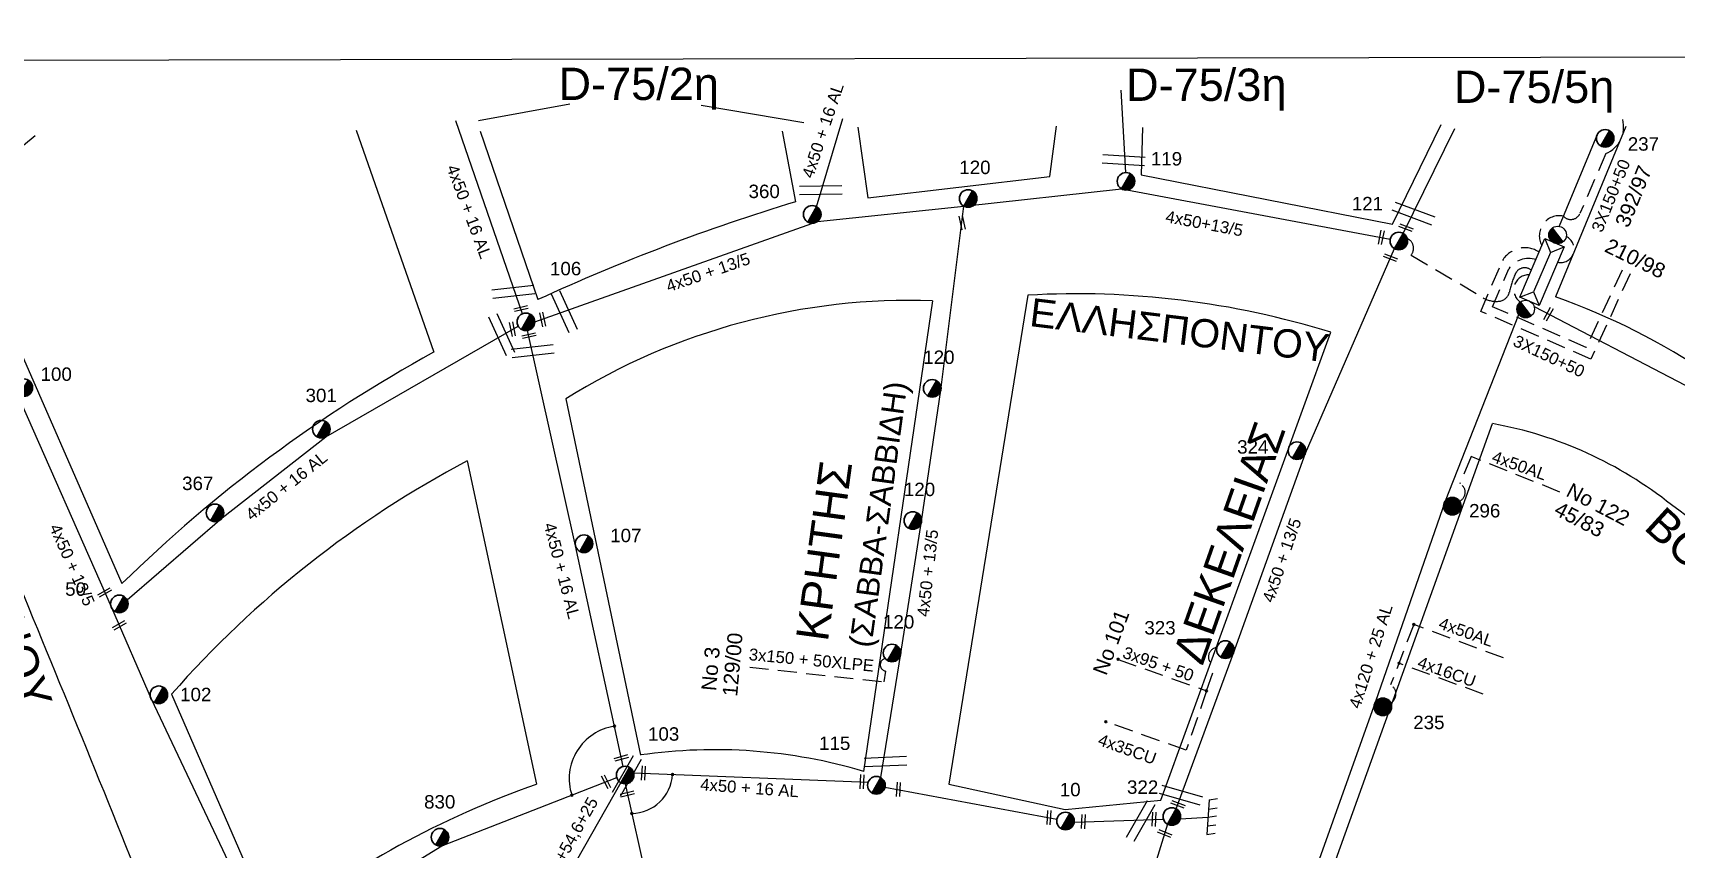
# Model space of a CAD drawing. Header units: millimetres. Extents: x 1421 to 7547, y 822 to 1863.
# Drawn here: x 5731 to 5951.4, y 1746.3 to 1855.8 of the extents above; entities that cross this region are included whole.
import ezdxf
from ezdxf.enums import TextEntityAlignment as Align

# ---------------------------------------------------------------- set-up
doc = ezdxf.new("R2010")
doc.units = ezdxf.units.MM
doc.linetypes.add('DASHED', pattern=[19.05, 12.7, -6.35])
doc.layers.get('0').update_dxf_attribs({"lineweight": 30})
for name, color, linetype, lineweight in [('3x150+50', 7, 'Continuous', 30), ('4x16CU', 7, 'Continuous', 30), ('4x35CU', 7, 'Continuous', 30), ('4x50+13_5', 7, 'Continuous', 30), ('TEXT_ΚΑΛΩΔΙΩΝ', 7, 'Continuous', 30), ('Άγνωστο εναέριο καλώδιο', 7, 'Continuous', 30), ('Άγνωστο Υπόγειο Καλώδιο', 7, 'DASHED', 30), ('Γυμνά εναέρια ΧΤ και ΦΟΠ (3Φ)   4x50+16AL', 7, 'Continuous', 30), ('Καλωδια ΧΤ  3X95+50', 7, 'Continuous', 30), ('Καλώδια ΧΤ   3x150+50CU', 7, 'DASHED', 30), ('Καλώδια ΧΤ   3x150AL+50CU', 7, 'DASHED', 30), ('Μηχανική τομή', 7, 'Continuous', 30), ('Στύλος Ξύλινος', 7, 'Continuous', 30), ('Στύλος Ξύλινος @ 1', 7, 'Continuous', 30), ('Στύλος ΦΜ', 7, 'Continuous', 30), ('Στύλος ΦΜ @ 1', 7, 'Continuous', 30), ('Συνδέσεις', 7, 'Continuous', 30), ('Συνεστραμμένα ΧΤ   3x70+54.6+25 AL', 7, 'SYN_LINE', 30), ('Συνεστραμμένα ΧΤ  4x120+25 AL', 7, 'SYN_LINE', 30), ('Τομή', 7, 'Continuous', 30), ('Υποσταθμός εναέριος 2 στύλων', 7, 'Continuous', 30), ('Υποσταθμός πόλεως', 7, 'Continuous', 30), ('Υπόβαθρο ΔΕΗ', 7, 'Continuous', 30), ('Υπόγεια Καλώδια Δικτύου ΧΤ  4x50AL', 7, 'DASHED', 30)]:
    doc.layers.add(name, color=color, linetype=linetype, lineweight=lineweight)
doc.styles.add('arial', font='arial.ttf')
doc.styles.get("Standard").update_dxf_attribs({"font": 'arial.ttf'})
doc.linetypes.add('SYN_LINE', pattern='A,0.5,-0.0001,["/\\/\\/\\/",Standard,S=0.1,R=0,X=0,Y=-0.05],-0.25', length=0.7501)

# ---------------------------------------------------------------- blocks, each defined once
blk = doc.blocks.new('ΥΠΑΡΧΩΝ ΤΣΙΜΕΝΤΕΝΙΟΣ ΣΤΥΛΟΣ')
at = {"layer": 'Στύλος ΦΜ'}
blk.add_hatch(color=7, dxfattribs=at).paths.add_polyline_path([(-1.29, -2.28, 0.574793), (2.62, 0, 0.268822), (1.3, 2.27)])
at = {"layer": 'Στύλος ΦΜ', "color": 7}
blk.add_line((-1.29, -2.28), (1.3, 2.27), dxfattribs=at)
blk.add_circle((0, 0), 2.62, dxfattribs=at)
at = {"layer": 'Στύλος ΦΜ', "flags": 4}
for tag, p in [('ΑΡΙΘΜΟΣ', (-4.68, 8.05)), ('ΤΥΠΟΣ', (-4.91, 3.03))]:
    blk.add_attdef(tag, p, '', height=4, dxfattribs=at)
blk = doc.blocks.new('ΥΠΑΡΧΩΝ ΞΥΛΙΝΟΣ ΣΤΥΛΟΣ')
at = {"layer": 'Στύλος Ξύλινος'}
h = blk.add_hatch(color=7, dxfattribs=at)
h.paths.add_polyline_path([(-2.62, 0, 0.270008), (-1.29, -2.28), (1.3, 2.27, 0.576266)])
h.paths.add_polyline_path([(-1.29, -2.28, 0.574793), (2.62, 0, 0.268822), (1.3, 2.27)])
at = {"layer": 'Στύλος Ξύλινος', "color": 7}
blk.add_line((-1.29, -2.28), (1.3, 2.27), dxfattribs=at)
blk.add_circle((0, 0), 2.62, dxfattribs=at)
at = {"layer": 'Στύλος Ξύλινος', "flags": 4}
for tag, p in [('ΑΡΙΘΜΟΣ', (-4.91, 8.6)), ('ΤΥΠΟΣ', (-4.85, 3.39))]:
    blk.add_attdef(tag, p, '', height=4, dxfattribs=at)
blk = doc.blocks.new('ΥΠΟΣΤΑΘΜΟΣ ΕΝΑΕΡΙΟΣ ΕΠΙ 2 ΣΤΥΛΩΝ')
at = {"layer": 'Υποσταθμός εναέριος 2 στύλων', "linetype": 'Continuous', "lineweight": -3}
for points in [[(-11.97, -2.11, 0.574793), (-8.45, -0.07, 0.268822), (-9.64, 1.98)], [(9.68, -2.15, 0.574793), (13.19, -0.1, 0.268822), (12.01, 1.95)]]:
    blk.add_hatch(color=256, dxfattribs=at).paths.add_polyline_path(points)
for p, q in [((-11.97, -2.11), (-9.64, 1.98)), ((9.68, -2.15), (12.01, 1.95))]:
    blk.add_line(p, q, dxfattribs=at)
for centre in [(-10.81, -0.07), (10.84, -0.1)]:
    blk.add_circle(centre, 2.36, dxfattribs=at)
at = {"layer": 'Υποσταθμός πόλεως', "linetype": 'Continuous', "lineweight": -3, "ltscale": 40}
blk.add_lwpolyline([(-8.57, 2.82), (8.57, 2.82), (8.57, -2.82), (-8.57, -2.82)], close=True, dxfattribs=at)
for points in [[(-5.75, 0), (-8.57, 2.82)], [(-8.57, -2.82), (-5.75, 0)], [(-5.75, 0), (5.75, 0)], [(5.75, 0), (8.57, 2.82)], [(8.57, -2.82), (5.75, 0)]]:
    blk.add_lwpolyline(points, dxfattribs=at)
at = {"layer": 'Υποσταθμός εναέριος 2 στύλων', "ltscale": 40, "flags": 1}
for tag, p in [('ΜΕΤΑΣΧΗΜΑΤΙΣΜΟΣ', (14.09, 2.51)), ('ΙΣΧΥΣ', (14.07, -0.28)), ('ΑΡΙΘΜΟΣ', (14.19, -3))]:
    blk.add_attdef(tag, p, '', height=1.8, dxfattribs=at)
blk = doc.blocks.new('ΜΗΧΑΝΙΚΗ ΤΟΜΗ')
at = {"layer": 'Μηχανική τομή', "lineweight": -3, "ltscale": 40}
for p, q in [((-3.78, 1.15), (3.8, 1.15)), ((3.8, -0.4), (-3.78, -0.4))]:
    blk.add_line(p, q, dxfattribs=at)
blk = doc.blocks.new('ΤΟΜΗ')
at = {"layer": 'Τομή', "lineweight": -3, "ltscale": 40}
for p, q in [((-11.37, 1.1), (11.37, 1.1)), ((11.37, -3.57), (-11.37, -3.57))]:
    blk.add_line(p, q, dxfattribs=at)
blk = doc.blocks.new('_ΣΥΝΔΕΣΗ')
at = {"layer": 'Συνδέσεις', "linetype": 'SYN_LINE', "ltscale": 40}
blk.add_hatch(color=256, dxfattribs=at).paths.add_polyline_path([(0.5, -0.01, 1), (-0.5, -0.01, 1)])
at = {"layer": 'Συνδέσεις'}
blk.add_circle((0, -0.01), 0.5, dxfattribs=at)
blk = doc.blocks.new('A$C4BA07827')
at = {"lineweight": -3}
for p, q in [((0, 4.84), (2.52, 2.11)), ((4.43, 3.45), (0.61, 0.78)), ((3.41, 2.74), (4.26, 1.96)), ((4.43, 3.45), (5.28, 2.68)), ((0.61, 0.78), (1.46, 0)), ((1.55, 1.43), (2.39, 0.66)), ((2.52, 2.11), (3.36, 1.34))]:
    blk.add_line(p, q, dxfattribs=at)

msp = doc.modelspace()

# ---------------------------------------------------------------- linework, layer by layer
at = {"linetype": 'Continuous', "lineweight": -3, "ltscale": 0.2}
msp.add_lwpolyline([(5474.15, 1851.64), (7546.99, 1855.83), (7546.99, 826.44), (5474.15, 822.25)], close=True, dxfattribs=at)
at = {"color": 2, "lineweight": -3, "ltscale": 0.2}
for points in [[(5796.68, 1818.16), (5787.73, 1844.05)], [(5836.13, 1832.5), (5839.66, 1844.35)]]:
    msp.add_lwpolyline(points, dxfattribs=at)
at = {"color": 27, "lineweight": -3, "ltscale": 0.2}
for points in [[(5810.44, 1755.1), (5816.46, 1728.25), (5822.42, 1700.01), (5826.75, 1681.89)], [(5811.6, 1756.55), (5843.04, 1755.3)], [(5845.3, 1754.65), (5868.36, 1750.34)], [(5870.68, 1749.94), (5882.67, 1750.34)]]:
    msp.add_lwpolyline(points, dxfattribs=at)
at = {"layer": '3x150+50', "color": 1, "linetype": 'DASHED', "lineweight": -3, "ltscale": 0.2}
msp.add_lwpolyline([(5827.16, 1770.73), (5845.19, 1768.79), (5845.43, 1770.21, -0.838012), (5845.32, 1771.9, -7.0116)], format="xyb", dxfattribs=at)
at = {"layer": '4x16CU', "color": 27, "linetype": 'DASHED', "lineweight": -3, "ltscale": 0.2}
msp.add_lwpolyline([(5925.57, 1767.13), (5914.25, 1771.27)], dxfattribs=at)
at = {"layer": '4x35CU', "color": 10, "linetype": 'DASHED', "lineweight": -3, "ltscale": 0.2}
msp.add_lwpolyline([(5888.43, 1767.58), (5885.72, 1759.59), (5874.93, 1763.43)], dxfattribs=at)
at = {"layer": '4x50+13_5', "color": 10, "lineweight": -3, "ltscale": 0.2}
for points in [[(5798.31, 1817.08), (5836.24, 1830.53), (5855.88, 1832.59), (5877.05, 1834.9), (5913.09, 1828.14)], [(5844.73, 1755.92), (5847.41, 1772.57), (5850.21, 1790.34), (5852.78, 1807.89), (5855.88, 1832.59)], [(5884.38, 1751.73), (5892.04, 1772.63), (5901.7, 1799.47), (5913.66, 1826.89)]]:
    msp.add_lwpolyline(points, dxfattribs=at)
at = {"layer": '4x50+13_5', "color": 30, "lineweight": -3, "ltscale": 0.2}
msp.add_lwpolyline([(5716.02, 1831.92), (5728.68, 1807.81), (5741.52, 1778.74), (5746.85, 1766.49), (5762.36, 1733.72)], dxfattribs=at)
at = {"layer": 'Άγνωστο εναέριο καλώδιο', "color": 85, "lineweight": -3, "ltscale": 0.2}
msp.add_lwpolyline([(5877.6, 1837.1), (5876.99, 1848.16)], dxfattribs=at)
at = {"layer": 'Άγνωστο εναέριο καλώδιο', "color": 5, "lineweight": -3, "ltscale": 0.2}
msp.add_lwpolyline([(5914.83, 1828.94), (5921.75, 1843.01)], dxfattribs=at)
at = {"layer": 'Άγνωστο εναέριο καλώδιο', "color": 30, "lineweight": -3, "ltscale": 0.2}
for points in [[(5940.9, 1842.27), (5935.76, 1829.88)], [(5883.21, 1749.68), (5871.58, 1712.05), (5860.47, 1678.07), (5848.45, 1641.81), (5839.14, 1616.01)]]:
    msp.add_lwpolyline(points, dxfattribs=at)
at = {"layer": 'Άγνωστο Υπόγειο Καλώδιο', "color": 10, "lineweight": -3, "ltscale": 0.2}
msp.add_lwpolyline([(5915.37, 1828.25, -0.492117), (5915.89, 1826.03), (5925.57, 1820.29, 0.168165), (5927.75, 1819.84, 0.31454), (5929.06, 1821.04, -0.045464), (5929.84, 1823.47, -0.502074), (5932.01, 1823.99, -1.815078)], format="xyb", dxfattribs=at)
at = {"layer": 'Γυμνά εναέρια ΧΤ και ΦΟΠ (3Φ)   4x50+16AL', "lineweight": -3, "ltscale": 0.2}
for points in [[(5803.01, 1846.25), (5790.76, 1844.04)], [(5820.63, 1846.13), (5834.42, 1843.82)]]:
    msp.add_lwpolyline(points, dxfattribs=at)
at = {"layer": 'Γυμνά εναέρια ΧΤ και ΦΟΠ (3Φ)   4x50+16AL', "color": 133, "lineweight": -3, "ltscale": 0.2}
msp.add_lwpolyline([(5932.39, 1819.11), (5952.65, 1808.59), (5952.65, 1808.59), (5980.01, 1783.76), (5998.64, 1759.45), (6004.7, 1746.6)], dxfattribs=at)
at = {"layer": 'Γυμνά εναέρια ΧΤ και ΦΟΠ (3Φ)   4x50+16AL', "color": 30, "lineweight": -3, "ltscale": 0.2}
msp.add_lwpolyline([(5743.64, 1779.77), (5756.4, 1790.78), (5770.27, 1801.65), (5796.11, 1816.49)], dxfattribs=at)
at = {"layer": 'Γυμνά εναέρια ΧΤ και ΦΟΠ (3Φ)   4x50+16AL', "color": 6, "lineweight": -3, "ltscale": 0.2}
for points in [[(5810.17, 1757.42), (5803.79, 1787.02), (5797.36, 1815.92)], [(5763.68, 1733.13), (5785.86, 1746.78), (5809.33, 1755.92)]]:
    msp.add_lwpolyline(points, dxfattribs=at)
at = {"layer": 'Καλωδια ΧΤ  3X95+50', "color": 10, "linetype": 'DASHED', "lineweight": -3, "ltscale": 0.2}
msp.add_lwpolyline([(5876.57, 1771.79), (5888.43, 1767.58), (5889.64, 1770.87, -0.812624), (5889.81, 1773.38)], format="xyb", dxfattribs=at)
at = {"layer": 'Καλώδια ΧΤ   3x150+50CU', "color": 30, "lineweight": -3, "ltscale": 0.2}
msp.add_arc((5935.92, 1826.84), 1.83, 257.6315, 65.0721, dxfattribs=at)
at = {"layer": 'Καλώδια ΧΤ   3x150+50CU', "color": 27, "lineweight": -3, "ltscale": 0.2}
msp.add_arc((5931.66, 1821.38), 2, 87.41, 236.138, dxfattribs=at)
at = {"layer": 'Καλώδια ΧΤ   3x150AL+50CU', "color": 173, "lineweight": -3, "ltscale": 0.2}
msp.add_lwpolyline([(5944.27, 1844.19, -0.374223), (5942.02, 1839.65), (5938.54, 1831.61, -0.545073), (5936.32, 1831.24, 0.646298), (5933.43, 1827.3, 0.35747), (5933.43, 1827.3, -1.435163)], format="xyb", dxfattribs=at)
at = {"layer": 'Καλώδια ΧΤ   3x150AL+50CU', "color": 6, "lineweight": -3, "ltscale": 0.2}
msp.add_lwpolyline([(5945.28, 1823.52), (5939.99, 1812.07), (5925.24, 1818.47), (5928.15, 1825.29, -0.430255), (5933.06, 1826.43)], format="xyb", dxfattribs=at)
at = {"layer": 'Καλώδια ΧΤ   3x150AL+50CU', "color": 2, "lineweight": -3, "ltscale": 0.2}
msp.add_lwpolyline([(5944.19, 1824.02), (5939.39, 1813.64), (5926.81, 1819.09), (5928.98, 1824.18, -0.329514), (5932.63, 1825.42)], format="xyb", dxfattribs=at)
at = {"layer": 'Συνεστραμμένα ΧΤ   3x70+54.6+25 AL', "color": 7, "lineweight": -3, "ltscale": 15}
msp.add_lwpolyline([(5809.87, 1755.25), (5802.94, 1743.08)], dxfattribs=at)
at = {"layer": 'Συνεστραμμένα ΧΤ  4x120+25 AL', "color": 27, "lineweight": -3, "ltscale": 20}
msp.add_lwpolyline([(5901.77, 1739.85), (5911.17, 1766.16), (5920.48, 1793.07), (5930.32, 1818.07)], dxfattribs=at)
at = {"layer": 'Υπόβαθρο ΔΕΗ', "lineweight": -3, "ltscale": 0.2}
for points in [[(5841.64, 1843.17), (5842.99, 1833.7), (5867.43, 1836.56), (5868.31, 1843.33)], [(5879.83, 1843.14), (5879.68, 1836.8), (5913.38, 1830.15), (5919.9, 1843.54)], [(5944.67, 1843.26), (5935.24, 1820.41)], [(5731.29, 1842.02), (5720.53, 1833.1), (5742.94, 1781.96)], [(5774.34, 1842.79), (5784.76, 1812.99)], [(5791, 1842.63), (5798.74, 1820.05)], [(5831.52, 1842.63), (5833.32, 1833.18)], [(5842.46, 1756.76), (5851.7, 1819.89)], [(5864.47, 1820.64), (5853.85, 1755.05)], [(5853.85, 1755.05), (5869.49, 1751.65), (5882.29, 1752.92), (5905.13, 1815.67)], [(5802.47, 1806.74), (5812.51, 1758.96)], [(5911.16, 1734.24), (5905.17, 1743.14), (5926.81, 1803.42)], [(5789.27, 1798.4), (5798.53, 1755.03)], [(5749.58, 1767.11), (5763.21, 1735.76)]]:
    msp.add_lwpolyline(points, dxfattribs=at)
for centre, radius, start, end in [((5912.46, 1572.77), 272.17, 106.9043, 114.6969), ((1822.43, 166.52), 4227.5, 21.6529, 23.01313), ((5848.68, 1732.47), 87.48, 88.0262, 121.8872), ((5870.97, 1705.18), 115.65, 72.8206, 93.2244), ((5903.94, 1732.34), 93.47, 41.8404, 70.4345), ((5876.41, 1645.79), 190.67, 118.7313, 134.4271), ((5917.32, 1750.65), 53.61, 51.324, 79.8096), ((5854.76, 1674.55), 140.11, 117.8706, 138.6512), ((5863.03, 1671.03), 149.88, 36.457, 54.1452), ((5822.46, 1689.45), 70.22, 73.4505, 98.1487), ((5840.4, 1636.27), 125.92, 109.422, 127.8089)]:
    msp.add_arc(centre, radius, start, end, dxfattribs=at)
at = {"layer": 'Υπόβαθρο ΔΕΗ', "lineweight": -3}
for centre, radius, start, end in [((5810.06, 1755.78), 7.12, 98.5406, 198.0839), ((5811.25, 1756.68), 5.56, 270.8183, 356.4494)]:
    msp.add_arc(centre, radius, start, end, dxfattribs=at)
at = {"layer": 'Υπόγεια Καλώδια Δικτύου ΧΤ  4x50AL', "color": 27, "lineweight": -3, "ltscale": 0.2}
for points in [[(5935.85, 1794.24), (5923.93, 1799), (5922.42, 1795.33, -0.654612), (5922.37, 1793.02, 3.537611)], [(5928.28, 1771.98), (5916.24, 1776.46), (5913.14, 1768.36, -0.584589), (5913.15, 1765.94, 0.685077)]]:
    msp.add_lwpolyline(points, format="xyb", dxfattribs=at)

# ---------------------------------------------------------------- block references
at = {"layer": 'Μηχανική τομή', "lineweight": -3}
for p, xscale, yscale, zscale, rotation in [((5855.57, 1830.36), 0.249999999999919, 0.249999999999919, 0.249999999999919, 281.9984757896556), ((5915.16, 1829.61), 0.249999999999919, 0.249999999999919, 0.249999999999919, 338.7604199681264), ((5911.97, 1828.37), 0.249999999999919, 0.249999999999919, 0.249999999999919, 78.79742276778168), ((5913.09, 1825.58), 0.249999999999919, 0.249999999999919, 0.249999999999919, 338.7604199681264), ((5796.48, 1818.76), 0.249999999999919, 0.249999999999919, 0.249999999999919, 12.97624505328835), ((5934.39, 1818.05), 0.249999999999919, 0.249999999999919, 0.249999999999919, 60.54443750661171), ((5795.23, 1816.07), 0.249999999999919, 0.249999999999919, 0.249999999999919, 281.9984757896556), ((5799.28, 1817.36), 0.249999999999919, 0.249999999999919, 0.249999999999919, 281.9984757896556), ((5797.57, 1815.12), 0.249999999999919, 0.249999999999919, 0.249999999999919, 12.97624505328835), ((5740.67, 1780.67), 0.249999999999919, 0.249999999999919, 0.249999999999919, 29.67638679999716), ((5742.62, 1776.28), 0.249999999999919, 0.249999999999919, 0.249999999999919, 29.67638679999716), ((5809.96, 1758.48), 0.249999999999919, 0.249999999999919, 0.249999999999919, 15.25993631166168), ((5812.99, 1756.53), 0.249999999999919, 0.249999999999919, 0.249999999999919, 86.82278835679766), ((5807.98, 1755.39), 0.249999999999919, 0.249999999999919, 0.249999999999919, 117.0447231378158), ((5842.31, 1755.36), 0.249999999999919, 0.249999999999919, 0.249999999999919, 86.82278835679766), ((5847.2, 1754.33), 0.249999999999919, 0.249999999999919, 0.249999999999919, 86.82278835679766), ((5810.77, 1753.64), 0.249999999999919, 0.249999999999919, 0.249999999999919, 13.40879663317457), ((5884.57, 1752.26), 0.249999999999919, 0.249999999999919, 0.249999999999919, 338.6634168566611), ((5867.39, 1750.56), 0.249999999999919, 0.249999999999919, 0.249999999999919, 86.82278835679766), ((5872.01, 1750.02), 0.249999999999919, 0.249999999999919, 0.249999999999919, 86.82278835679766), ((5881.48, 1750.34), 0.249999999999919, 0.249999999999919, 0.249999999999919, 86.82278835679766), ((5882.8, 1748.35), 0.2499999999999189, 0.2499999999999189, 0.2499999999999189, 338.6634168566611)]:
    msp.add_blockref('ΜΗΧΑΝΙΚΗ ΤΟΜΗ', p, dxfattribs=dict(at, xscale=xscale, yscale=yscale, zscale=zscale, rotation=rotation))
at = {"layer": 'Στύλος Ξύλινος @ 1', "lineweight": -3, "ltscale": 40}
ref = msp.add_blockref('ΥΠΑΡΧΩΝ ΞΥΛΙΝΟΣ ΣΤΥΛΟΣ', (5921.41, 1792.34), dxfattribs=dict(at, xscale=0.4499999999998181, yscale=0.4499999999998181, zscale=0.4499999999998181))
ref.add_attrib('ΤΥΠΟΣ', '296', (5923.66, 1790.83), dxfattribs={"layer": 'Στύλος Ξύλινος', "height": 1.8, "flags": 4})
ref = msp.add_blockref('ΥΠΑΡΧΩΝ ΞΥΛΙΝΟΣ ΣΤΥΛΟΣ', (5912.09, 1765.42), dxfattribs=dict(at, xscale=0.4499999999998181, yscale=0.4499999999998181, zscale=0.4499999999998181))
ref.add_attrib('ΤΥΠΟΣ', '235', (5916.17, 1762.43), dxfattribs={"layer": 'Στύλος Ξύλινος', "height": 1.8, "flags": 4})
at = {"layer": 'Στύλος ΦΜ @ 1', "lineweight": -3, "ltscale": 40}
ref = msp.add_blockref('ΥΠΑΡΧΩΝ ΤΣΙΜΕΝΤΕΝΙΟΣ ΣΤΥΛΟΣ', (5941.92, 1841.69), dxfattribs=dict(at, xscale=0.4499999999998181, yscale=0.4499999999998181, zscale=0.4499999999998181))
ref.add_attrib('ΤΥΠΟΣ', '237', (5944.95, 1840.03), dxfattribs={"layer": 'Στύλος ΦΜ', "height": 1.8, "flags": 4})
ref = msp.add_blockref('ΥΠΑΡΧΩΝ ΤΣΙΜΕΝΤΕΝΙΟΣ ΣΤΥΛΟΣ', (5856.46, 1833.61), dxfattribs=dict(at, xscale=0.4499999999998181, yscale=0.4499999999998181, zscale=0.4499999999998181))
ref.add_attrib('ΤΥΠΟΣ', '120', (5855.27, 1836.89), dxfattribs={"layer": 'Στύλος ΦΜ', "height": 1.8, "flags": 4})
ref = msp.add_blockref('ΥΠΑΡΧΩΝ ΤΣΙΜΕΝΤΕΝΙΟΣ ΣΤΥΛΟΣ', (5877.63, 1835.92), dxfattribs=dict(at, xscale=0.4499999999998181, yscale=0.4499999999998181, zscale=0.4499999999998181))
ref.add_attrib('ΤΥΠΟΣ', '119', (5880.97, 1838.04), dxfattribs={"layer": 'Στύλος ΦΜ', "height": 1.8, "flags": 4})
ref = msp.add_blockref('ΥΠΑΡΧΩΝ ΤΣΙΜΕΝΤΕΝΙΟΣ ΣΤΥΛΟΣ', (5835.54, 1831.48), dxfattribs=dict(at, xscale=0.4499999999998181, yscale=0.4499999999998181, zscale=0.4499999999998181))
ref.add_attrib('ΤΥΠΟΣ', '360', (5827, 1833.67), dxfattribs={"layer": 'Στύλος ΦΜ', "height": 1.8, "flags": 4})
ref = msp.add_blockref('ΥΠΑΡΧΩΝ ΤΣΙΜΕΝΤΕΝΙΟΣ ΣΤΥΛΟΣ', (5914.24, 1827.91), dxfattribs=dict(at, xscale=0.4499999999998181, yscale=0.4499999999998181, zscale=0.4499999999998181))
ref.add_attrib('ΤΥΠΟΣ', '121', (5907.93, 1832.03), dxfattribs={"layer": 'Στύλος ΦΜ', "height": 1.8, "flags": 4})
ref = msp.add_blockref('ΥΠΑΡΧΩΝ ΤΣΙΜΕΝΤΕΝΙΟΣ ΣΤΥΛΟΣ', (5797.13, 1817.07), dxfattribs=dict(at, xscale=0.4499999999998181, yscale=0.4499999999998181, zscale=0.4499999999998181))
ref.add_attrib('ΤΥΠΟΣ', '106', (5800.36, 1823.31), dxfattribs={"layer": 'Στύλος ΦΜ', "height": 1.8, "flags": 4})
ref = msp.add_blockref('ΥΠΑΡΧΩΝ ΤΣΙΜΕΝΤΕΝΙΟΣ ΣΤΥΛΟΣ', (5851.64, 1808.15), dxfattribs=dict(at, xscale=0.4499999999998181, yscale=0.4499999999998181, zscale=0.4499999999998181))
ref.add_attrib('ΤΥΠΟΣ', '120', (5850.44, 1811.42), dxfattribs={"layer": 'Στύλος ΦΜ', "height": 1.8, "flags": 4})
ref = msp.add_blockref('ΥΠΑΡΧΩΝ ΤΣΙΜΕΝΤΕΝΙΟΣ ΣΤΥΛΟΣ', (5729.78, 1808.24), dxfattribs=dict(at, xscale=0.4499999999998181, yscale=0.4499999999998181, zscale=0.4499999999998181))
ref.add_attrib('ΤΥΠΟΣ', '100', (5732.02, 1809.15), dxfattribs={"layer": 'Στύλος ΦΜ', "height": 1.8, "flags": 4})
ref = msp.add_blockref('ΥΠΑΡΧΩΝ ΤΣΙΜΕΝΤΕΝΙΟΣ ΣΤΥΛΟΣ', (5769.68, 1802.67), dxfattribs=dict(at, xscale=0.4499999999998181, yscale=0.4499999999998181, zscale=0.4499999999998181))
ref.add_attrib('ΤΥΠΟΣ', '301', (5767.57, 1806.3), dxfattribs={"layer": 'Στύλος ΦΜ', "height": 1.8, "flags": 4})
ref = msp.add_blockref('ΥΠΑΡΧΩΝ ΤΣΙΜΕΝΤΕΝΙΟΣ ΣΤΥΛΟΣ', (5900.57, 1799.79), dxfattribs=dict(at, xscale=0.4499999999998181, yscale=0.4499999999998181, zscale=0.4499999999998181))
ref.add_attrib('ΤΥΠΟΣ', '324', (5892.55, 1799.39), dxfattribs={"layer": 'Στύλος ΦΜ', "height": 1.8, "flags": 4})
ref = msp.add_blockref('ΥΠΑΡΧΩΝ ΤΣΙΜΕΝΤΕΝΙΟΣ ΣΤΥΛΟΣ', (5755.42, 1791.44), dxfattribs=dict(at, xscale=0.4499999999998181, yscale=0.4499999999998181, zscale=0.4499999999998181))
ref.add_attrib('ΤΥΠΟΣ', '367', (5751.01, 1794.5), dxfattribs={"layer": 'Στύλος ΦΜ', "height": 1.8, "flags": 4})
ref = msp.add_blockref('ΥΠΑΡΧΩΝ ΤΣΙΜΕΝΤΕΝΙΟΣ ΣΤΥΛΟΣ', (5849.04, 1790.42), dxfattribs=dict(at, xscale=0.4499999999998181, yscale=0.4499999999998181, zscale=0.4499999999998181))
ref.add_attrib('ΤΥΠΟΣ', '120', (5847.84, 1793.69), dxfattribs={"layer": 'Στύλος ΦΜ', "height": 1.8, "flags": 4})
ref = msp.add_blockref('ΥΠΑΡΧΩΝ ΤΣΙΜΕΝΤΕΝΙΟΣ ΣΤΥΛΟΣ', (5804.93, 1787.3), dxfattribs=dict(at, xscale=0.4499999999998181, yscale=0.4499999999998181, zscale=0.4499999999998181))
ref.add_attrib('ΤΥΠΟΣ', '107', (5808.44, 1787.51), dxfattribs={"layer": 'Στύλος ΦΜ', "height": 1.8, "flags": 4})
ref = msp.add_blockref('ΥΠΑΡΧΩΝ ΤΣΙΜΕΝΤΕΝΙΟΣ ΣΤΥΛΟΣ', (5742.59, 1779.23), dxfattribs=dict(at, xscale=0.4499999999998181, yscale=0.4499999999998181, zscale=0.4499999999998181))
ref.add_attrib('ΤΥΠΟΣ', '50', (5735.32, 1780.32), dxfattribs={"layer": 'Στύλος ΦΜ', "height": 1.8, "flags": 4})
ref = msp.add_blockref('ΥΠΑΡΧΩΝ ΤΣΙΜΕΝΤΕΝΙΟΣ ΣΤΥΛΟΣ', (5846.24, 1772.65), dxfattribs=dict(at, xscale=0.4499999999998181, yscale=0.4499999999998181, zscale=0.4499999999998181))
ref.add_attrib('ΤΥΠΟΣ', '120', (5845.04, 1775.92), dxfattribs={"layer": 'Στύλος ΦΜ', "height": 1.8, "flags": 4})
ref = msp.add_blockref('ΥΠΑΡΧΩΝ ΤΣΙΜΕΝΤΕΝΙΟΣ ΣΤΥΛΟΣ', (5890.96, 1773.1), dxfattribs=dict(at, xscale=0.4499999999998181, yscale=0.4499999999998181, zscale=0.4499999999998181))
ref.add_attrib('ΤΥΠΟΣ', '323', (5880.1, 1775.13), dxfattribs={"layer": 'Στύλος ΦΜ', "height": 1.8, "flags": 4})
ref = msp.add_blockref('ΥΠΑΡΧΩΝ ΤΣΙΜΕΝΤΕΝΙΟΣ ΣΤΥΛΟΣ', (5747.89, 1767.04), dxfattribs=dict(at, xscale=0.4499999999998181, yscale=0.4499999999998181, zscale=0.4499999999998181))
ref.add_attrib('ΤΥΠΟΣ', '102', (5750.74, 1766.18), dxfattribs={"layer": 'Στύλος ΦΜ', "height": 1.8, "flags": 4})
ref = msp.add_blockref('ΥΠΑΡΧΩΝ ΤΣΙΜΕΝΤΕΝΙΟΣ ΣΤΥΛΟΣ', (5810.45, 1756.27), dxfattribs=dict(at, xscale=0.4499999999998181, yscale=0.4499999999998181, zscale=0.4499999999998181))
ref.add_attrib('ΤΥΠΟΣ', '103', (5813.51, 1760.88), dxfattribs={"layer": 'Στύλος ΦΜ', "height": 1.8, "flags": 4})
ref = msp.add_blockref('ΥΠΑΡΧΩΝ ΤΣΙΜΕΝΤΕΝΙΟΣ ΣΤΥΛΟΣ', (5844.15, 1754.9), dxfattribs=dict(at, xscale=0.4499999999998181, yscale=0.4499999999998181, zscale=0.4499999999998181))
ref.add_attrib('ΤΥΠΟΣ', '115', (5836.46, 1759.64), dxfattribs={"layer": 'Στύλος ΦΜ', "height": 1.8, "flags": 4})
ref = msp.add_blockref('ΥΠΑΡΧΩΝ ΤΣΙΜΕΝΤΕΝΙΟΣ ΣΤΥΛΟΣ', (5869.52, 1750.11), dxfattribs=dict(at, xscale=0.4499999999998181, yscale=0.4499999999998181, zscale=0.4499999999998181))
ref.add_attrib('ΤΥΠΟΣ', '10', (5868.75, 1753.42), dxfattribs={"layer": 'Στύλος ΦΜ', "height": 1.8, "flags": 4})
ref = msp.add_blockref('ΥΠΑΡΧΩΝ ΤΣΙΜΕΝΤΕΝΙΟΣ ΣΤΥΛΟΣ', (5883.79, 1750.71), dxfattribs=dict(at, xscale=0.4499999999998181, yscale=0.4499999999998181, zscale=0.4499999999998181))
ref.add_attrib('ΤΥΠΟΣ', '322', (5877.77, 1753.75), dxfattribs={"layer": 'Στύλος ΦΜ', "height": 1.8, "flags": 4})
ref = msp.add_blockref('ΥΠΑΡΧΩΝ ΤΣΙΜΕΝΤΕΝΙΟΣ ΣΤΥΛΟΣ', (5785.61, 1747.93), dxfattribs=dict(at, xscale=0.4499999999998181, yscale=0.4499999999998181, zscale=0.4499999999998181))
ref.add_attrib('ΤΥΠΟΣ', '830', (5783.47, 1751.78), dxfattribs={"layer": 'Στύλος ΦΜ', "height": 1.8, "flags": 4})
at = {"layer": 'Συνδέσεις', "lineweight": -3, "xscale": 0.25, "yscale": 0.25, "zscale": 0.25}
for p in [(5916.24, 1776.46), (5876.58, 1771.8), (5914.26, 1771.28), (5888.43, 1767.58), (5809.01, 1762.82), (5874.93, 1763.43), (5816.8, 1756.34), (5803.29, 1753.57), (5811.34, 1751.13)]:
    msp.add_blockref('_ΣΥΝΔΕΣΗ', p, dxfattribs=at)
at = {"layer": 'Τομή', "lineweight": -3}
for p, xscale, yscale, zscale, rotation in [((5877.29, 1838.45), 0.2499999999998873, 0.2499999999998873, 0.2499999999998873, 176.0729755548096), ((5836.69, 1834.41), 0.2499999999998872, 0.2499999999998872, 0.2499999999998872, 180.9454995497981), ((5916.08, 1831.3), 0.2499999999998873, 0.2499999999998873, 0.2499999999998873, 159.4499336258573), ((5795.49, 1820.8), 0.2499999999998873, 0.2499999999998873, 0.2499999999998873, 186.384456975754), ((5802.56, 1818.56), 0.2499999999998873, 0.2499999999998873, 0.2499999999998873, 294.7516001582177), ((5794.15, 1815.47), 0.2499999999998873, 0.2499999999998873, 0.2499999999998873, 294.7516001582177), ((5798.08, 1812.84), 0.2499999999998873, 0.2499999999998873, 0.2499999999998873, 186.384456975754), ((5810.39, 1756.31), 0.2499999999998873, 0.2499999999998873, 0.2499999999998873, 60.31583537996794), ((5845.37, 1758.38), 0.2499999999998873, 0.2499999999998873, 0.2499999999998873, 2.571633040305094), ((5884.94, 1753.28), 0.2499999999998872, 0.2499999999998872, 0.2499999999998872, 163.8877399253824), ((5879.33, 1750.26), 0.2499999999998873, 0.2499999999998873, 0.2499999999998873, 60.31583537996794)]:
    msp.add_blockref('ΤΟΜΗ', p, dxfattribs=dict(at, xscale=xscale, yscale=yscale, zscale=zscale, rotation=rotation))
at = {"layer": 'Υποσταθμός εναέριος 2 στύλων', "lineweight": -3, "xscale": 0.4999999999999998, "yscale": 0.4999999999999998, "zscale": 0.4999999999999998, "rotation": 246.8076010501797}
msp.add_blockref('ΥΠΟΣΤΑΘΜΟΣ ΕΝΑΕΡΙΟΣ ΕΠΙ 2 ΣΤΥΛΩΝ', (5933.44, 1823.74), dxfattribs=at)
at = {"layer": 'Υπόβαθρο ΔΕΗ', "lineweight": -3, "ltscale": 0.2, "rotation": 50.98848291531694}
msp.add_blockref('A$C4BA07827', (5888.69, 1747.34), dxfattribs=at)

# ---------------------------------------------------------------- texts
at = {"lineweight": -3, "ltscale": 40, "char_height": 4, "width": 51.2353, "attachment_point": 1, "style": 'arial'}
for s, insert in [('{\\H1.083x;D-75/2η}', (5801.5, 1851.16)), ('{\\H1.083x;D-75/3η}', (5877.64, 1851.04)), ('{\\H1.083x;D-75/5η}', (5921.62, 1850.77))]:
    msp.add_mtext(s, dxfattribs=dict(at, insert=insert))
at = {"lineweight": -3, "ltscale": 40, "width": 35.3422, "attachment_point": 1, "style": 'arial'}
for s, insert, char_height, rotation in [('{\\H1.083x;ΕΛΛΗΣΠΟΝΤΟΥ}', (5865.03, 1820.28), 3.5, 353.0191), ('{\\H1.083x;ΚΡΗΤΗΣ\\P\\H0.69252x;(ΣΑΒΒΑ-ΣΑΒΒΙΔΗ)}', (5833.34, 1774.64), 4, 82.2196), ('{\\H1.083x;ΔΕΚΕΛΕΙΑΣ}', (5883.82, 1772.29), 4, 70.5975), ('{\\H1.083x;ΒΟΣΠΟΡΟΥ}', (5949.87, 1792.55), 4, 317.6211), ('{\\H1.083x;ΑΙΝΟΥ}', (5727.69, 1783.96), 4, 288.5482), ('{\\H1.083x;ΚΥΖΙΚΟΥ}', (5948.53, 1729), 4, 48.1951)]:
    msp.add_mtext(s, dxfattribs=dict(at, insert=insert, char_height=char_height, rotation=rotation))
at = {"layer": 'TEXT_ΚΑΛΩΔΙΩΝ', "lineweight": -3, "ltscale": 0.2, "style": 'arial'}
for s, rotation, p in [('4x50 + 16 AL', 71.6151, (5835.63, 1836.21)), ('4x50 + 16 AL', 290.4518, (5786.45, 1837.78)), ('4x50 + 13/5', 19.1756, (5816.28, 1821.03)), ('4x50 + 16 AL', 38.7685, (5760.34, 1790.3)), ('4x50 + 13/5', 71.0216, (5897.38, 1779.28)), ('4x50 + 16 AL', 284.7111, (5799.51, 1789.88)), ('4x50 + 13/5', 83.7179, (5851.18, 1777.44)), ('4x120 + 25 AL', 72.2599, (5909.02, 1765.07)), ('3x150 + 50XLPE', 354.6867, (5826.98, 1771.69)), ('3x95 + 50', 340.7908, (5877.05, 1772.05)), ('4x50 + 16 AL', 355.9137, (5820.48, 1754.23)), ('3x70+54,6+25', 60.6399, (5799.88, 1740.25))]:
    msp.add_text(s, height=1.6, rotation=rotation, dxfattribs=at).set_placement(p)
at = {"layer": 'TEXT_ΚΑΛΩΔΙΩΝ', "lineweight": -3, "ltscale": 0.2}
for s, rotation, p in [('4x50+13/5', 349.3838, (5888.15, 1830.27)), ('4x50AL', 340.413, (5930.42, 1797.8)), ('4x50 + 13/5', 293.8366, (5736.26, 1784.47)), ('4x50AL', 340.413, (5923.28, 1775.46)), ('4x16CU', 340.413, (5920.67, 1770.14)), ('4x35CU', 340.413, (5877.81, 1759.75))]:
    msp.add_text(s, height=1.6, rotation=rotation, dxfattribs=at).set_placement(p, align=Align.MIDDLE_CENTER)
at = {"layer": 'TEXT_ΚΑΛΩΔΙΩΝ', "lineweight": -3, "char_height": 1.6, "attachment_point": 1}
for insert, rotation in [((5940.02, 1829.54), 68.0786), ((5930.1, 1815.38), 334.7492)]:
    msp.add_mtext_dynamic_manual_height_columns('3X150+50', width=1.8, gutter_width=12.5, heights=[0.0453], dxfattribs=dict(at, insert=insert, rotation=rotation))
at = {"layer": 'Υπόβαθρο ΔΕΗ', "lineweight": -3, "char_height": 2, "attachment_point": 1}
for s, insert, rotation in [('392/97', (5943.18, 1830.32), 67.9419), ('210/98', (5942.57, 1828.36), 333.8527), ('No 122', (5937.45, 1795.56), 332.4778), ('45/83', (5935.84, 1793.07), 332.4778), ('No 101', (5873.12, 1770.21), 69.6091), ('129/00', (5823.48, 1766.93), 85.0181), ('No 3', (5820.65, 1767.67), 85.0181)]:
    msp.add_mtext_dynamic_manual_height_columns(s, width=17.2548, gutter_width=12.5, heights=[0], dxfattribs=dict(at, insert=insert, rotation=rotation))

doc.saveas('drawing.dxf')
